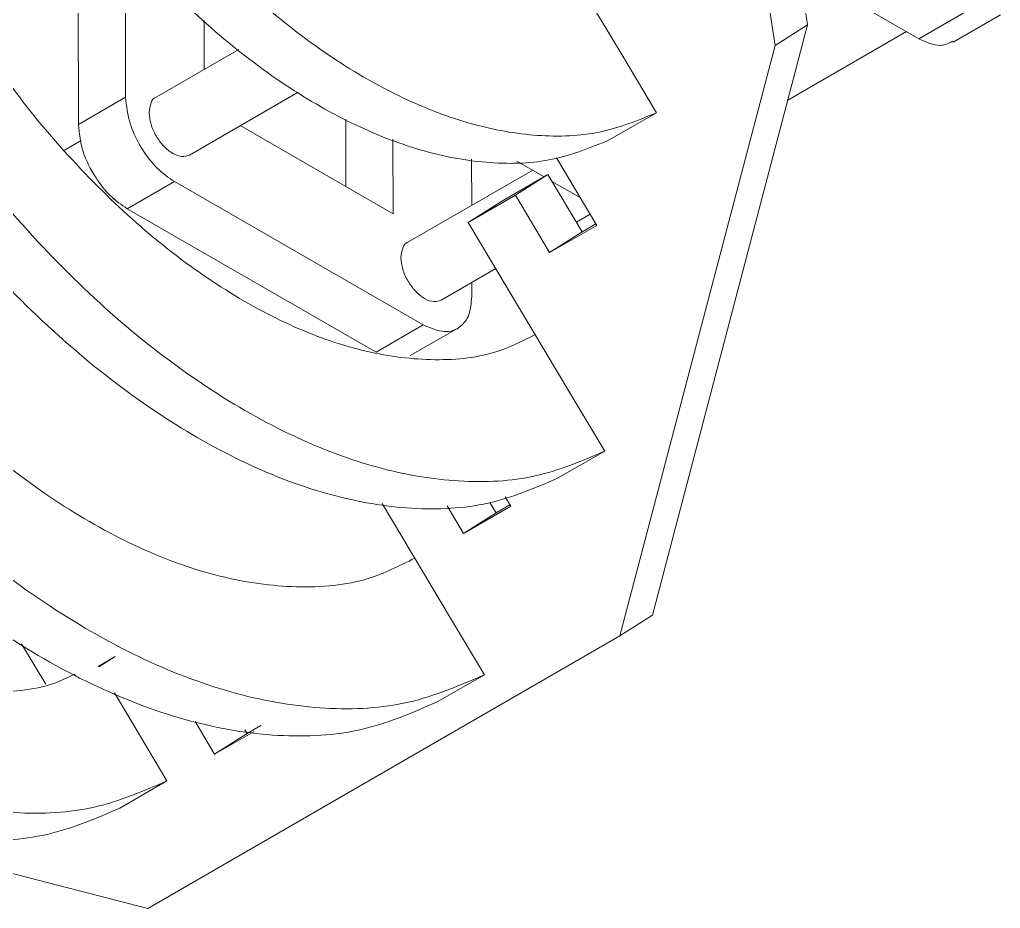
# Model space of a CAD drawing. Header units: inches. Extents: x 0 to 44.3, y 0 to 33.7.
# Drawn here: x 22.052 to 22.971, y 14.142 to 14.975 of the extents above; entities that cross this region are included whole.
import ezdxf

# ---------------------------------------------------------------- set-up
doc = ezdxf.new("R2010")
doc.units = ezdxf.units.IN
doc.header["$MEASUREMENT"] = 0

msp = doc.modelspace()

# ---------------------------------------------------------------- linework, layer by layer
at = {"color": 7, "linetype": 'Continuous', "lineweight": 15}
for p, q in [((22.70054, 15.56739), (22.7901, 14.96981)), ((22.67011, 15.54795), (22.75967, 14.95037)), ((22.10726, 15.10474), (22.10744, 14.87645)), ((22.61713, 14.94023), (22.52099, 15.10115)), ((22.15152, 15.04988), (22.15163, 14.90196)), ((22.78242, 15.02105), (22.89438, 14.95654)), ((22.93858, 14.98205), (22.89438, 14.95654)), ((22.92645, 14.95338), (22.97064, 14.97889)), ((22.22519, 14.97359), (22.22523, 14.92792)), ((22.7901, 14.96981), (22.64486, 14.41703)), ((22.7901, 14.96981), (22.75967, 14.95037)), ((22.77155, 14.8992), (22.88261, 14.96332)), ((22.75967, 14.95037), (22.61442, 14.39759)), ((22.25769, 14.94666), (22.18019, 14.90192)), ((22.61713, 14.94023), (22.61713, 14.94023)), ((22.64871, 14.88737), (22.61713, 14.94023)), ((22.21139, 14.84776), (22.31331, 14.9066)), ((22.15163, 14.90196), (22.10744, 14.87645)), ((22.64871, 14.88737), (22.60452, 14.86186)), ((22.3578, 14.81835), (22.35775, 14.88125)), ((22.25903, 14.87526), (22.40203, 14.79286)), ((22.11009, 14.86145), (22.09449, 14.85244)), ((22.40203, 14.79286), (22.40198, 14.86269)), ((22.47565, 14.80055), (22.47562, 14.84374)), ((22.51808, 14.84201), (22.54343, 14.82741)), ((22.59284, 14.78192), (22.55509, 14.8451)), ((22.53279, 14.83354), (22.41589, 14.76605)), ((22.50284, 14.80397), (22.54703, 14.82949)), ((22.54703, 14.82949), (22.5166, 14.81005)), ((22.54703, 14.82949), (22.57908, 14.77585)), ((22.19732, 14.82293), (22.15312, 14.79742)), ((22.19732, 14.82293), (22.43034, 14.68865)), ((22.55082, 14.82314), (22.57734, 14.80786)), ((22.13967, 14.80636), (22.14083, 14.80702)), ((22.47241, 14.78453), (22.5166, 14.81005)), ((22.50284, 14.80397), (22.47241, 14.78453)), ((22.5166, 14.81005), (22.54865, 14.75641)), ((22.15312, 14.79742), (22.38615, 14.66314)), ((22.56855, 14.62361), (22.47241, 14.78453)), ((22.57364, 14.78495), (22.58657, 14.79242)), ((22.54865, 14.75641), (22.59284, 14.78192)), ((22.57908, 14.77585), (22.54865, 14.75641)), ((22.57908, 14.77585), (22.59201, 14.78331)), ((22.44715, 14.71193), (22.49818, 14.74139)), ((22.47572, 14.71495), (22.47571, 14.72842)), ((22.43034, 14.68865), (22.38615, 14.66314)), ((22.41822, 14.65998), (22.46241, 14.6855)), ((22.56855, 14.62361), (22.56855, 14.62361)), ((22.60022, 14.5706), (22.56855, 14.62361)), ((22.56855, 14.62361), (22.56855, 14.62361)), ((22.60022, 14.5706), (22.55602, 14.54509)), ((22.51221, 14.51894), (22.50703, 14.52761)), ((22.45587, 14.41427), (22.39177, 14.52156)), ((22.45255, 14.51931), (22.46801, 14.49343)), ((22.46801, 14.49343), (22.51221, 14.51894)), ((22.49269, 14.5225), (22.49845, 14.51287)), ((22.49845, 14.51287), (22.51138, 14.52033)), ((22.49845, 14.51287), (22.46801, 14.49343)), ((22.64486, 14.41703), (22.61442, 14.39759)), ((22.48754, 14.36126), (22.45587, 14.41427)), ((22.05429, 14.39005), (22.07686, 14.35226)), ((22.61442, 14.39759), (22.17248, 14.14247)), ((22.14182, 14.3782), (22.12598, 14.36906)), ((22.14186, 14.37822), (22.12661, 14.36848)), ((22.48754, 14.36126), (22.44334, 14.33574)), ((22.15865, 14.31484), (22.14112, 14.34419)), ((22.21662, 14.3173), (22.2349, 14.28671)), ((22.19033, 14.26182), (22.15865, 14.31484)), ((22.2349, 14.28671), (22.27203, 14.30814)), ((22.26533, 14.30615), (22.2349, 14.28671)), ((22.26327, 14.30959), (22.26533, 14.30615)), ((22.26533, 14.30615), (22.27826, 14.31362)), ((22.17248, 14.14247), (21.61062, 14.28704)), ((22.19033, 14.26182), (22.14614, 14.2363))]:
    msp.add_line(p, q, dxfattribs=at)
for points, knots in [([(22.10209, 15.20412), (22.1198, 15.17634), (22.15475, 15.12151), (22.21545, 15.04921), (22.27913, 14.98735), (22.34502, 14.93713), (22.41109, 14.89946), (22.47598, 14.87479), (22.53816, 14.86394), (22.59732, 14.86632), (22.63145, 14.8803), (22.64871, 14.88737)], [0, 0, 0, 0, 0.11606, 0.229009, 0.340096, 0.450206, 0.55998, 0.667995, 0.776778, 0.887088, 1, 1, 1, 1]), ([(22.05789, 15.17861), (22.0756, 15.15083), (22.11055, 15.096), (22.17126, 15.02369), (22.23493, 14.96183), (22.30083, 14.91162), (22.36689, 14.87395), (22.43179, 14.84927), (22.49397, 14.83842), (22.55312, 14.84081), (22.58726, 14.85479), (22.60452, 14.86186)], [0, 0, 0, 0, 0.11606, 0.229009, 0.340096, 0.450206, 0.55998, 0.667995, 0.776778, 0.887088, 1, 1, 1, 1]), ([(22.53505, 14.67968), (22.52284, 14.67352), (22.49351, 14.65871), (22.43823, 14.65394), (22.37336, 14.66247), (22.30552, 14.68661), (22.23714, 14.72452), (22.16965, 14.77518), (22.1048, 14.83762), (22.04296, 14.91088), (22.00742, 14.96657), (21.9894, 14.9948)], [0, 0, 0, 0, 0.0832032, 0.2000009, 0.3148818, 0.4287963, 0.5424318, 0.6543535, 0.767248, 0.8820294, 1, 1, 1, 1]), ([(21.92854, 14.95593), (21.95033, 14.92175), (21.99332, 14.85433), (22.06806, 14.7655), (22.14644, 14.68962), (22.22754, 14.62818), (22.30881, 14.58228), (22.38857, 14.5525), (22.46491, 14.53986), (22.53744, 14.54367), (22.57912, 14.56155), (22.60022, 14.5706)], [0, 0, 0, 0, 0.116017, 0.228912, 0.339949, 0.450017, 0.559759, 0.667761, 0.776561, 0.886938, 1, 1, 1, 1]), ([(22.89438, 14.95654), (22.90127, 14.95341), (22.9134, 14.9479), (22.92221, 14.95235), (22.92601, 14.95428)], [0, 0, 0, 0, 0.568441, 1, 1, 1, 1]), ([(21.88435, 14.93041), (21.90614, 14.89624), (21.94913, 14.82882), (22.02386, 14.73999), (22.10225, 14.66411), (22.18335, 14.60266), (22.26461, 14.55676), (22.34437, 14.52698), (22.42071, 14.51435), (22.49324, 14.51816), (22.53493, 14.53604), (22.55602, 14.54509)], [0, 0, 0, 0, 0.116017, 0.228912, 0.339949, 0.450017, 0.559759, 0.667761, 0.776561, 0.886938, 1, 1, 1, 1]), ([(22.15163, 14.90196), (22.15252, 14.8936), (22.15426, 14.87715), (22.16646, 14.85297), (22.18137, 14.83399), (22.19194, 14.82666), (22.19732, 14.82293)], [0, 0, 0, 0, 0.283705, 0.557916, 0.775025, 1, 1, 1, 1]), ([(22.18019, 14.90189), (22.18019, 14.90189), (22.17784, 14.90141), (22.17486, 14.89677), (22.1741, 14.89067), (22.17372, 14.88756)], [0, 0, 0, 0, 0.001241, 0.491829, 1, 1, 1, 1]), ([(22.17372, 14.88756), (22.17406, 14.88396), (22.17474, 14.87689), (22.17985, 14.86554), (22.1871, 14.85567), (22.19581, 14.84867), (22.20467, 14.84543), (22.20921, 14.847), (22.21144, 14.84777)], [0, 0, 0, 0, 0.169671, 0.333471, 0.497272, 0.666943, 0.836614, 1, 1, 1, 1]), ([(22.10744, 14.87645), (22.10832, 14.86809), (22.11007, 14.85164), (22.12227, 14.82746), (22.13718, 14.80848), (22.14774, 14.80115), (22.15312, 14.79742)], [0, 0, 0, 0, 0.283705, 0.557916, 0.775025, 1, 1, 1, 1]), ([(22.42237, 14.47035), (22.40822, 14.4632), (22.37504, 14.44643), (22.31294, 14.44101), (22.24084, 14.45056), (22.16545, 14.47742), (22.08947, 14.51958), (22.01449, 14.57591), (21.94244, 14.64531), (21.87374, 14.72674), (21.83426, 14.78865), (21.81426, 14.82002)], [0, 0, 0, 0, 0.0865, 0.202879, 0.317348, 0.430852, 0.544077, 0.655594, 0.768081, 0.882451, 1, 1, 1, 1]), ([(21.75339, 14.78119), (21.77721, 14.74382), (21.8242, 14.67009), (21.90593, 14.57297), (21.99165, 14.49004), (22.08034, 14.42294), (22.1692, 14.37288), (22.2564, 14.3405), (22.33983, 14.32694), (22.41905, 14.33141), (22.46452, 14.35123), (22.48754, 14.36126)], [0, 0, 0, 0, 0.116003, 0.22888, 0.339898, 0.449949, 0.559677, 0.667672, 0.776476, 0.886879, 1, 1, 1, 1]), ([(22.4159, 14.76607), (22.41589, 14.76607), (22.41354, 14.76559), (22.41056, 14.76095), (22.40981, 14.75485), (22.40942, 14.75174)], [0, 0, 0, 0, 0.001241, 0.491829, 1, 1, 1, 1]), ([(21.70919, 14.75568), (21.73301, 14.71831), (21.78001, 14.64457), (21.86173, 14.54746), (21.94746, 14.46452), (22.03615, 14.39743), (22.12501, 14.34737), (22.21221, 14.31499), (22.29563, 14.30142), (22.37486, 14.3059), (22.42033, 14.32572), (22.44334, 14.33574)], [0, 0, 0, 0, 0.1160027, 0.2288802, 0.3398983, 0.4499487, 0.5596772, 0.6676721, 0.7764755, 0.8868786, 1, 1, 1, 1]), ([(22.40942, 14.75174), (22.40976, 14.74814), (22.41044, 14.74107), (22.41556, 14.72972), (22.4228, 14.71985), (22.43151, 14.71285), (22.44037, 14.7096), (22.44491, 14.71118), (22.44714, 14.71195)], [0, 0, 0, 0, 0.1696713, 0.3334715, 0.4972717, 0.666943, 0.8366143, 1, 1, 1, 1]), ([(22.43034, 14.68865), (22.43711, 14.68576), (22.45041, 14.68009), (22.46518, 14.68558), (22.47412, 14.69755), (22.47518, 14.70908), (22.47572, 14.71495)], [0, 0, 0, 0, 0.283704, 0.557917, 0.775026, 1, 1, 1, 1]), ([(22.10438, 14.36183), (22.09787, 14.3587), (22.07311, 14.3468), (22.02187, 14.34366), (21.9536, 14.35225), (21.88194, 14.37785), (21.80977, 14.41783), (21.73853, 14.47131), (21.67007, 14.53722), (21.6048, 14.61454), (21.56728, 14.67334), (21.54827, 14.70313)], [0, 0, 0, 0, 0.043405, 0.165272, 0.28514, 0.403999, 0.522568, 0.639348, 0.757144, 0.876908, 1, 1, 1, 1]), ([(21.48741, 14.66426), (21.51022, 14.62849), (21.55522, 14.55792), (21.63346, 14.46496), (21.71552, 14.38557), (21.80042, 14.32133), (21.88548, 14.27337), (21.96896, 14.24232), (22.04884, 14.22924), (22.12471, 14.23341), (22.16828, 14.25227), (22.19033, 14.26182)], [0, 0, 0, 0, 0.1160084, 0.2288931, 0.3399192, 0.4499777, 0.5597135, 0.6677133, 0.7765162, 0.886908, 1, 1, 1, 1]), ([(21.44321, 14.63875), (21.46602, 14.60298), (21.51103, 14.5324), (21.58927, 14.43945), (21.67133, 14.36006), (21.75623, 14.29581), (21.84129, 14.24786), (21.92477, 14.21681), (22.00465, 14.20373), (22.08051, 14.2079), (22.12409, 14.22676), (22.14614, 14.2363)], [0, 0, 0, 0, 0.116008, 0.228893, 0.339919, 0.449978, 0.559714, 0.667713, 0.776516, 0.886908, 1, 1, 1, 1])]:
    msp.add_open_spline(points, degree=3, knots=knots, dxfattribs=at)

doc.saveas('drawing.dxf')
